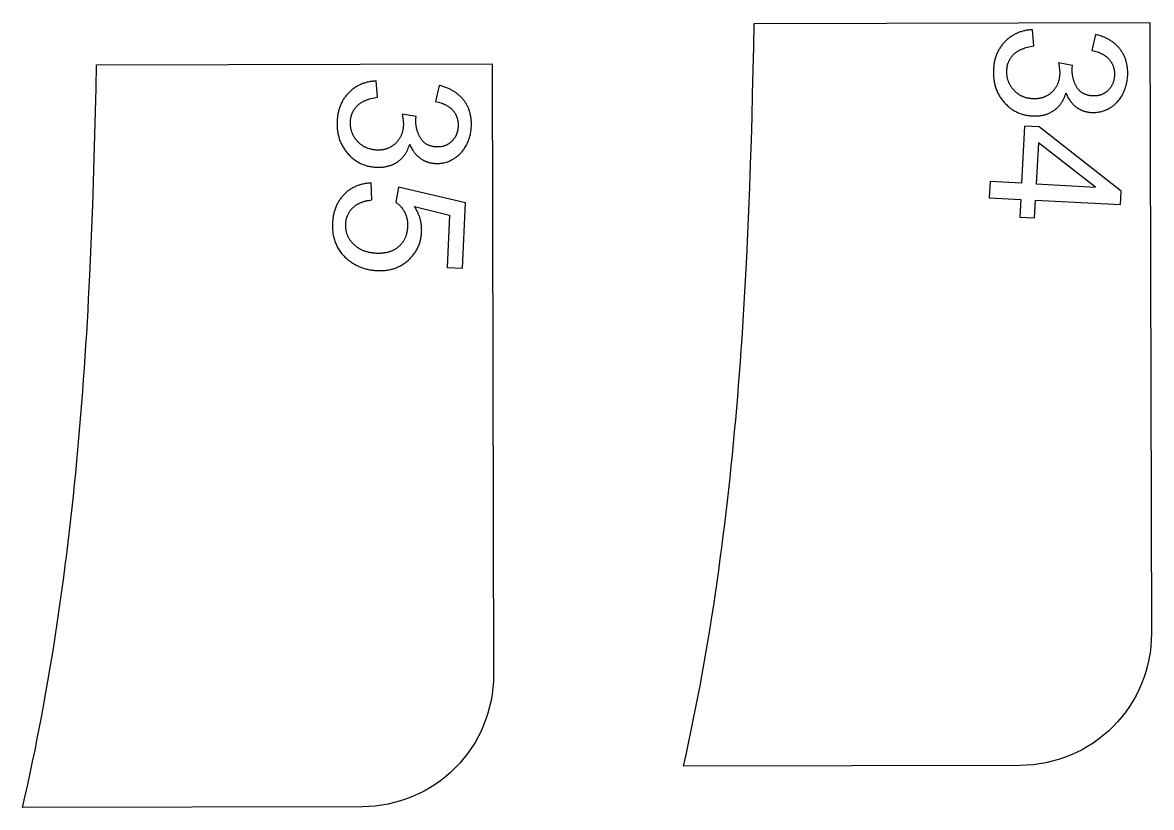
# Model space of a CAD drawing. Extents: x -16189 to 5251, y 3521 to 4024.
# Drawn here: x -5999.8 to -5571, y 3625 to 3923.1 of the extents above; entities that cross this region are included whole.
import ezdxf

# ---------------------------------------------------------------- set-up
doc = ezdxf.new("R2010")
doc.units = 0
doc.layers.add('LAYER_03', color=7, linetype='CONTINUOUS')

msp = doc.modelspace()

# ---------------------------------------------------------------- linework, layer by layer
at = {"layer": 'LAYER_03'}
for points in [[(-5620.84, 3641), (-5748.73, 3640.68), (-5747.76, 3645.04), (-5746.82, 3649.39), (-5745.9, 3653.75), (-5745.01, 3658.11), (-5744.13, 3662.48), (-5743.29, 3666.84), (-5742.46, 3671.21), (-5741.65, 3675.58), (-5740.87, 3679.96), (-5740.11, 3684.33), (-5739.37, 3688.71), (-5738.65, 3693.09), (-5737.95, 3697.47), (-5737.27, 3701.85), (-5736.62, 3706.23), (-5735.98, 3710.62), (-5735.36, 3715.01), (-5734.76, 3719.4), (-5734.17, 3723.79), (-5733.61, 3728.18), (-5733.06, 3732.58), (-5732.54, 3736.98), (-5732.03, 3741.37), (-5731.53, 3745.77), (-5731.05, 3750.18), (-5730.59, 3754.58), (-5730.15, 3758.98), (-5729.72, 3763.39), (-5729.3, 3767.8), (-5728.9, 3772.21), (-5728.52, 3776.62), (-5728.15, 3781.03), (-5727.79, 3785.44), (-5727.45, 3789.86), (-5727.12, 3794.27), (-5726.81, 3798.69), (-5726.5, 3803.11), (-5726.21, 3807.53), (-5725.93, 3811.95), (-5725.66, 3816.37), (-5725.41, 3820.79), (-5725.16, 3825.22), (-5724.93, 3829.64), (-5724.7, 3834.07), (-5724.29, 3842.92), (-5723.91, 3851.78), (-5723.56, 3860.64), (-5723.25, 3869.51), (-5722.96, 3878.38), (-5722.71, 3887.25), (-5722.47, 3896.12), (-5722.26, 3904.99), (-5722.07, 3913.87), (-5721.9, 3922.75), (-5721.54, 3922.75), (-5571.54, 3923.12), (-5570.96, 3691.12, -0.414214)], [(-5870.8, 3625.3), (-5999.84, 3625.02), (-5998.85, 3629.37), (-5997.89, 3633.73), (-5996.94, 3638.08), (-5996.02, 3642.44), (-5995.12, 3646.8), (-5994.25, 3651.17), (-5993.39, 3655.53), (-5992.56, 3659.9), (-5991.75, 3664.27), (-5990.96, 3668.64), (-5990.2, 3673.02), (-5989.45, 3677.39), (-5988.72, 3681.77), (-5988.02, 3686.15), (-5987.33, 3690.54), (-5986.66, 3694.92), (-5986.01, 3699.31), (-5985.39, 3703.69), (-5984.78, 3708.08), (-5984.18, 3712.48), (-5983.61, 3716.87), (-5983.06, 3721.27), (-5982.52, 3725.66), (-5982, 3730.06), (-5981.49, 3734.46), (-5981.01, 3738.87), (-5980.53, 3743.27), (-5980.08, 3747.68), (-5979.64, 3752.08), (-5979.22, 3756.49), (-5978.81, 3760.9), (-5978.42, 3765.31), (-5978.04, 3769.73), (-5977.67, 3774.14), (-5977.32, 3778.56), (-5976.98, 3782.97), (-5976.66, 3787.39), (-5976.35, 3791.81), (-5976.05, 3796.23), (-5975.76, 3800.66), (-5975.49, 3805.08), (-5975.23, 3809.51), (-5974.98, 3813.93), (-5974.74, 3818.36), (-5974.51, 3822.79), (-5974.29, 3827.22), (-5973.88, 3836.08), (-5973.51, 3844.94), (-5973.17, 3853.81), (-5972.87, 3862.68), (-5972.6, 3871.56), (-5972.35, 3880.43), (-5972.13, 3889.31), (-5971.94, 3898.2), (-5971.76, 3907.08), (-5821.41, 3907.41), (-5820.91, 3675.41, -0.414214)]]:
    msp.add_lwpolyline(points, format="xyb", close=True, dxfattribs=at)
for points in [[(-5616.11, 3920.42), (-5616.5, 3920.4), (-5616.89, 3920.37), (-5617.27, 3920.33), (-5617.65, 3920.29), (-5618.02, 3920.24), (-5618.39, 3920.18), (-5618.75, 3920.11), (-5619.11, 3920.03), (-5619.47, 3919.95), (-5619.82, 3919.86), (-5620.17, 3919.76), (-5620.51, 3919.66), (-5620.85, 3919.55), (-5621.18, 3919.43), (-5621.52, 3919.3), (-5621.84, 3919.16), (-5622.17, 3919.02), (-5622.48, 3918.87), (-5622.8, 3918.72), (-5623.11, 3918.55), (-5623.42, 3918.38), (-5623.72, 3918.2), (-5624.02, 3918.01), (-5624.31, 3917.82), (-5624.6, 3917.61), (-5624.88, 3917.4), (-5625.17, 3917.19), (-5625.44, 3916.96), (-5625.72, 3916.73), (-5625.98, 3916.49), (-5626.25, 3916.24), (-5626.51, 3915.99), (-5626.76, 3915.72), (-5627.01, 3915.46), (-5627.25, 3915.19), (-5627.48, 3914.91), (-5627.71, 3914.63), (-5627.93, 3914.35), (-5628.14, 3914.06), (-5628.34, 3913.76), (-5628.54, 3913.46), (-5628.72, 3913.16), (-5628.9, 3912.85), (-5629.08, 3912.54), (-5629.24, 3912.22), (-5629.4, 3911.9), (-5629.55, 3911.57), (-5629.7, 3911.24), (-5629.83, 3910.9), (-5629.96, 3910.56), (-5630.08, 3910.21), (-5630.2, 3909.86), (-5630.3, 3909.51), (-5630.4, 3909.14), (-5630.49, 3908.78), (-5630.58, 3908.41), (-5630.65, 3908.03), (-5630.72, 3907.65), (-5630.78, 3907.27), (-5630.84, 3906.88), (-5630.88, 3906.49), (-5630.92, 3906.09), (-5630.96, 3905.68), (-5630.98, 3905.28), (-5631, 3904.82), (-5631.01, 3904.37), (-5631.01, 3903.93), (-5631, 3903.49), (-5630.98, 3903.06), (-5630.96, 3902.62), (-5630.92, 3902.2), (-5630.87, 3901.78), (-5630.82, 3901.36), (-5630.76, 3900.95), (-5630.68, 3900.54), (-5630.6, 3900.13), (-5630.51, 3899.74), (-5630.41, 3899.34), (-5630.3, 3898.95), (-5630.18, 3898.56), (-5630.06, 3898.18), (-5629.92, 3897.8), (-5629.77, 3897.43), (-5629.62, 3897.06), (-5629.46, 3896.7), (-5629.28, 3896.34), (-5629.1, 3895.99), (-5628.91, 3895.64), (-5628.71, 3895.29), (-5628.5, 3894.95), (-5628.28, 3894.61), (-5628.05, 3894.28), (-5627.82, 3893.95), (-5627.57, 3893.63), (-5627.32, 3893.31), (-5627.05, 3892.99), (-5626.78, 3892.69), (-5626.5, 3892.39), (-5626.23, 3892.1), (-5625.94, 3891.82), (-5625.65, 3891.55), (-5625.36, 3891.28), (-5625.06, 3891.03), (-5624.76, 3890.79), (-5624.46, 3890.55), (-5624.14, 3890.33), (-5623.83, 3890.11), (-5623.51, 3889.9), (-5623.19, 3889.7), (-5622.86, 3889.51), (-5622.53, 3889.33), (-5622.19, 3889.16), (-5621.85, 3889), (-5621.51, 3888.85), (-5621.16, 3888.7), (-5620.8, 3888.57), (-5620.44, 3888.44), (-5620.08, 3888.33), (-5619.71, 3888.22), (-5619.34, 3888.12), (-5618.97, 3888.03), (-5618.59, 3887.95), (-5618.2, 3887.88), (-5617.81, 3887.82), (-5617.42, 3887.77), (-5617.02, 3887.72), (-5616.62, 3887.69), (-5616.21, 3887.66), (-5615.62, 3887.64), (-5615.03, 3887.64), (-5614.74, 3887.65), (-5614.45, 3887.66), (-5614.17, 3887.68), (-5613.89, 3887.7), (-5613.61, 3887.73), (-5613.34, 3887.76), (-5613.07, 3887.79), (-5612.8, 3887.84), (-5612.53, 3887.88), (-5612.27, 3887.93), (-5612.01, 3887.99), (-5611.75, 3888.05), (-5611.5, 3888.12), (-5611.25, 3888.19), (-5611, 3888.26), (-5610.76, 3888.35), (-5610.51, 3888.43), (-5610.27, 3888.52), (-5610.04, 3888.62), (-5609.8, 3888.72), (-5609.57, 3888.83), (-5609.34, 3888.94), (-5609.12, 3889.05), (-5608.9, 3889.17), (-5608.68, 3889.3), (-5608.46, 3889.43), (-5608.25, 3889.56), (-5608.04, 3889.7), (-5607.83, 3889.85), (-5607.63, 3890), (-5607.43, 3890.15), (-5607.24, 3890.31), (-5607.05, 3890.47), (-5606.86, 3890.64), (-5606.68, 3890.8), (-5606.5, 3890.98), (-5606.33, 3891.16), (-5606.16, 3891.34), (-5605.99, 3891.52), (-5605.83, 3891.71), (-5605.67, 3891.91), (-5605.52, 3892.1), (-5605.37, 3892.31), (-5605.22, 3892.51), (-5605.08, 3892.72), (-5604.94, 3892.94), (-5604.81, 3893.16), (-5604.68, 3893.38), (-5604.56, 3893.6), (-5604.43, 3893.83), (-5604.32, 3894.07), (-5604.21, 3894.31), (-5604.1, 3894.55), (-5603.99, 3894.8), (-5603.89, 3895.05), (-5603.8, 3895.3), (-5603.7, 3895.56), (-5603.61, 3895.83), (-5603.53, 3896.09), (-5603.45, 3896.36), (-5603.27, 3895.93), (-5603.08, 3895.52), (-5602.89, 3895.11), (-5602.68, 3894.72), (-5602.47, 3894.34), (-5602.24, 3893.98), (-5602.01, 3893.62), (-5601.89, 3893.45), (-5601.77, 3893.28), (-5601.64, 3893.12), (-5601.51, 3892.96), (-5601.38, 3892.8), (-5601.25, 3892.64), (-5601.12, 3892.49), (-5600.98, 3892.34), (-5600.84, 3892.19), (-5600.7, 3892.05), (-5600.56, 3891.9), (-5600.41, 3891.77), (-5600.27, 3891.63), (-5600.12, 3891.5), (-5599.96, 3891.37), (-5599.81, 3891.25), (-5599.65, 3891.13), (-5599.49, 3891.01), (-5599.33, 3890.89), (-5599.17, 3890.78), (-5599.01, 3890.67), (-5598.84, 3890.57), (-5598.67, 3890.47), (-5598.51, 3890.37), (-5598.34, 3890.27), (-5598.17, 3890.18), (-5598, 3890.09), (-5597.82, 3890.01), (-5597.65, 3889.92), (-5597.47, 3889.85), (-5597.3, 3889.77), (-5597.12, 3889.7), (-5596.94, 3889.63), (-5596.76, 3889.56), (-5596.58, 3889.5), (-5596.39, 3889.44), (-5596.21, 3889.39), (-5596.02, 3889.34), (-5595.84, 3889.29), (-5595.65, 3889.24), (-5595.46, 3889.2), (-5595.27, 3889.16), (-5595.07, 3889.13), (-5594.88, 3889.09), (-5594.69, 3889.07), (-5594.49, 3889.04), (-5594.09, 3889), (-5593.69, 3888.97), (-5593.27, 3888.96), (-5592.85, 3888.96), (-5592.43, 3888.97), (-5592.01, 3889), (-5591.59, 3889.04), (-5591.18, 3889.1), (-5590.77, 3889.17), (-5590.36, 3889.26), (-5589.95, 3889.36), (-5589.55, 3889.47), (-5589.14, 3889.6), (-5588.74, 3889.75), (-5588.35, 3889.91), (-5587.95, 3890.08), (-5587.56, 3890.26), (-5587.17, 3890.47), (-5586.97, 3890.57), (-5586.78, 3890.68), (-5586.59, 3890.79), (-5586.4, 3890.91), (-5586.22, 3891.03), (-5586.04, 3891.15), (-5585.86, 3891.28), (-5585.68, 3891.4), (-5585.5, 3891.54), (-5585.33, 3891.67), (-5585.16, 3891.81), (-5584.99, 3891.95), (-5584.83, 3892.1), (-5584.66, 3892.25), (-5584.5, 3892.4), (-5584.34, 3892.55), (-5584.19, 3892.71), (-5584.03, 3892.87), (-5583.88, 3893.04), (-5583.73, 3893.21), (-5583.44, 3893.55), (-5583.15, 3893.91), (-5582.88, 3894.28), (-5582.62, 3894.67), (-5582.36, 3895.07), (-5582.12, 3895.48), (-5581.88, 3895.9), (-5581.66, 3896.33), (-5581.45, 3896.76), (-5581.26, 3897.2), (-5581.08, 3897.65), (-5580.91, 3898.1), (-5580.76, 3898.55), (-5580.62, 3899.01), (-5580.49, 3899.48), (-5580.38, 3899.95), (-5580.28, 3900.43), (-5580.19, 3900.92), (-5580.12, 3901.41), (-5580.06, 3901.9), (-5580.01, 3902.41), (-5579.98, 3902.91), (-5579.96, 3903.28), (-5579.95, 3903.65), (-5579.95, 3904.01), (-5579.96, 3904.37), (-5579.97, 3904.72), (-5579.99, 3905.07), (-5580.01, 3905.42), (-5580.05, 3905.76), (-5580.08, 3906.11), (-5580.13, 3906.44), (-5580.18, 3906.78), (-5580.24, 3907.11), (-5580.31, 3907.43), (-5580.38, 3907.76), (-5580.46, 3908.08), (-5580.55, 3908.39), (-5580.64, 3908.71), (-5580.74, 3909.02), (-5580.85, 3909.32), (-5580.96, 3909.63), (-5581.08, 3909.93), (-5581.21, 3910.22), (-5581.34, 3910.51), (-5581.49, 3910.8), (-5581.63, 3911.09), (-5581.79, 3911.37), (-5581.95, 3911.65), (-5582.12, 3911.93), (-5582.29, 3912.2), (-5582.48, 3912.47), (-5582.66, 3912.73), (-5582.86, 3912.99), (-5583.06, 3913.25), (-5583.27, 3913.5), (-5583.48, 3913.75), (-5583.7, 3913.99), (-5583.93, 3914.22), (-5584.16, 3914.45), (-5584.39, 3914.68), (-5584.63, 3914.9), (-5584.88, 3915.11), (-5585.14, 3915.32), (-5585.39, 3915.53), (-5585.66, 3915.73), (-5585.93, 3915.92), (-5586.2, 3916.11), (-5586.49, 3916.29), (-5586.77, 3916.47), (-5587.07, 3916.64), (-5587.37, 3916.81), (-5587.67, 3916.97), (-5587.98, 3917.12), (-5588.3, 3917.28), (-5588.62, 3917.42), (-5588.95, 3917.56), (-5589.28, 3917.7), (-5589.62, 3917.83), (-5589.96, 3917.95), (-5590.31, 3918.07), (-5590.67, 3918.18), (-5591.03, 3918.29), (-5591.4, 3918.39), (-5592.15, 3918.58), (-5593.55, 3912.51), (-5593, 3912.39), (-5592.47, 3912.26), (-5591.96, 3912.12), (-5591.47, 3911.96), (-5591.23, 3911.88), (-5590.99, 3911.79), (-5590.76, 3911.7), (-5590.53, 3911.61), (-5590.31, 3911.51), (-5590.09, 3911.41), (-5589.88, 3911.31), (-5589.67, 3911.21), (-5589.47, 3911.1), (-5589.27, 3910.99), (-5589.08, 3910.87), (-5588.89, 3910.76), (-5588.7, 3910.64), (-5588.52, 3910.51), (-5588.35, 3910.39), (-5588.17, 3910.26), (-5588.01, 3910.12), (-5587.84, 3909.99), (-5587.69, 3909.85), (-5587.53, 3909.71), (-5587.38, 3909.56), (-5587.24, 3909.41), (-5587.1, 3909.26), (-5586.97, 3909.11), (-5586.84, 3908.95), (-5586.71, 3908.79), (-5586.59, 3908.63), (-5586.47, 3908.46), (-5586.36, 3908.3), (-5586.25, 3908.13), (-5586.15, 3907.96), (-5586.05, 3907.79), (-5585.95, 3907.62), (-5585.86, 3907.44), (-5585.78, 3907.26), (-5585.7, 3907.08), (-5585.62, 3906.9), (-5585.55, 3906.71), (-5585.48, 3906.53), (-5585.42, 3906.34), (-5585.36, 3906.15), (-5585.31, 3905.96), (-5585.26, 3905.76), (-5585.21, 3905.56), (-5585.17, 3905.36), (-5585.13, 3905.16), (-5585.1, 3904.96), (-5585.08, 3904.75), (-5585.05, 3904.55), (-5585.04, 3904.34), (-5585.02, 3904.13), (-5585.01, 3903.91), (-5585.01, 3903.7), (-5585.01, 3903.48), (-5585.01, 3903.26), (-5585.02, 3903.03), (-5585.04, 3902.81), (-5585.05, 3902.59), (-5585.08, 3902.37), (-5585.1, 3902.16), (-5585.13, 3901.94), (-5585.17, 3901.73), (-5585.21, 3901.53), (-5585.25, 3901.32), (-5585.3, 3901.12), (-5585.35, 3900.92), (-5585.4, 3900.72), (-5585.46, 3900.53), (-5585.53, 3900.34), (-5585.59, 3900.15), (-5585.67, 3899.97), (-5585.74, 3899.79), (-5585.82, 3899.61), (-5585.91, 3899.43), (-5586, 3899.26), (-5586.09, 3899.09), (-5586.19, 3898.92), (-5586.29, 3898.75), (-5586.4, 3898.59), (-5586.51, 3898.43), (-5586.62, 3898.28), (-5586.74, 3898.12), (-5586.86, 3897.97), (-5586.99, 3897.82), (-5587.12, 3897.68), (-5587.25, 3897.54), (-5587.39, 3897.4), (-5587.54, 3897.26), (-5587.68, 3897.13), (-5587.83, 3897), (-5587.98, 3896.87), (-5588.13, 3896.75), (-5588.29, 3896.64), (-5588.45, 3896.53), (-5588.6, 3896.42), (-5588.77, 3896.32), (-5588.93, 3896.22), (-5589.09, 3896.13), (-5589.26, 3896.04), (-5589.43, 3895.96), (-5589.6, 3895.88), (-5589.77, 3895.81), (-5589.95, 3895.74), (-5590.13, 3895.68), (-5590.3, 3895.62), (-5590.49, 3895.56), (-5590.67, 3895.51), (-5590.85, 3895.46), (-5591.04, 3895.42), (-5591.23, 3895.38), (-5591.42, 3895.35), (-5591.61, 3895.32), (-5591.81, 3895.3), (-5592.01, 3895.28), (-5592.21, 3895.27), (-5592.41, 3895.26), (-5592.61, 3895.25), (-5592.82, 3895.25), (-5593.03, 3895.25), (-5593.23, 3895.26), (-5593.5, 3895.28), (-5593.76, 3895.3), (-5594.01, 3895.33), (-5594.26, 3895.36), (-5594.51, 3895.4), (-5594.75, 3895.45), (-5594.98, 3895.5), (-5595.21, 3895.56), (-5595.44, 3895.62), (-5595.66, 3895.69), (-5595.88, 3895.77), (-5596.09, 3895.85), (-5596.3, 3895.94), (-5596.5, 3896.03), (-5596.7, 3896.13), (-5596.9, 3896.23), (-5597.09, 3896.35), (-5597.27, 3896.46), (-5597.45, 3896.58), (-5597.63, 3896.71), (-5597.8, 3896.85), (-5597.96, 3896.99), (-5598.13, 3897.13), (-5598.28, 3897.29), (-5598.43, 3897.44), (-5598.58, 3897.61), (-5598.73, 3897.78), (-5598.86, 3897.95), (-5599, 3898.14), (-5599.13, 3898.32), (-5599.25, 3898.52), (-5599.37, 3898.72), (-5599.49, 3898.92), (-5599.6, 3899.12), (-5599.71, 3899.33), (-5599.81, 3899.54), (-5599.91, 3899.74), (-5600, 3899.95), (-5600.1, 3900.16), (-5600.18, 3900.38), (-5600.27, 3900.59), (-5600.35, 3900.8), (-5600.42, 3901.02), (-5600.49, 3901.24), (-5600.56, 3901.46), (-5600.62, 3901.68), (-5600.68, 3901.9), (-5600.73, 3902.12), (-5600.78, 3902.35), (-5600.83, 3902.57), (-5600.87, 3902.8), (-5600.91, 3903.03), (-5600.95, 3903.25), (-5600.98, 3903.49), (-5601, 3903.72), (-5601.02, 3903.95), (-5601.04, 3904.19), (-5601.06, 3904.42), (-5601.07, 3904.9), (-5601.07, 3905.38), (-5601.06, 3905.87), (-5601.05, 3905.96), (-5601.04, 3906.07), (-5601.02, 3906.3), (-5600.98, 3906.56), (-5600.94, 3906.85), (-5606.28, 3907.8), (-5606.15, 3907.16), (-5606.05, 3906.55), (-5605.96, 3905.96), (-5605.89, 3905.4), (-5605.84, 3904.87), (-5605.83, 3904.62), (-5605.82, 3904.37), (-5605.81, 3904.13), (-5605.81, 3903.89), (-5605.81, 3903.67), (-5605.82, 3903.45), (-5605.84, 3903.18), (-5605.86, 3902.92), (-5605.88, 3902.66), (-5605.92, 3902.41), (-5605.95, 3902.16), (-5605.99, 3901.91), (-5606.04, 3901.66), (-5606.09, 3901.42), (-5606.15, 3901.18), (-5606.22, 3900.95), (-5606.28, 3900.72), (-5606.36, 3900.49), (-5606.44, 3900.26), (-5606.52, 3900.04), (-5606.61, 3899.82), (-5606.7, 3899.6), (-5606.8, 3899.39), (-5606.91, 3899.18), (-5607.02, 3898.97), (-5607.13, 3898.77), (-5607.25, 3898.57), (-5607.38, 3898.37), (-5607.51, 3898.18), (-5607.64, 3897.99), (-5607.78, 3897.8), (-5607.93, 3897.61), (-5608.08, 3897.43), (-5608.24, 3897.25), (-5608.4, 3897.08), (-5608.57, 3896.91), (-5608.74, 3896.74), (-5608.92, 3896.57), (-5609.1, 3896.41), (-5609.28, 3896.26), (-5609.47, 3896.11), (-5609.66, 3895.96), (-5609.85, 3895.83), (-5610.04, 3895.69), (-5610.24, 3895.57), (-5610.44, 3895.44), (-5610.64, 3895.33), (-5610.85, 3895.22), (-5611.06, 3895.11), (-5611.27, 3895.01), (-5611.48, 3894.92), (-5611.69, 3894.83), (-5611.91, 3894.74), (-5612.13, 3894.67), (-5612.36, 3894.59), (-5612.58, 3894.53), (-5612.81, 3894.47), (-5613.04, 3894.41), (-5613.28, 3894.36), (-5613.51, 3894.31), (-5613.75, 3894.28), (-5613.99, 3894.24), (-5614.24, 3894.21), (-5614.48, 3894.19), (-5614.73, 3894.17), (-5614.98, 3894.16), (-5615.24, 3894.16), (-5615.5, 3894.16), (-5615.76, 3894.16), (-5616.02, 3894.17), (-5616.29, 3894.19), (-5616.57, 3894.21), (-5616.83, 3894.24), (-5617.1, 3894.27), (-5617.36, 3894.31), (-5617.62, 3894.36), (-5617.88, 3894.41), (-5618.13, 3894.47), (-5618.38, 3894.53), (-5618.63, 3894.6), (-5618.87, 3894.67), (-5619.12, 3894.75), (-5619.35, 3894.84), (-5619.59, 3894.93), (-5619.82, 3895.02), (-5620.05, 3895.12), (-5620.27, 3895.23), (-5620.5, 3895.35), (-5620.72, 3895.46), (-5620.93, 3895.59), (-5621.15, 3895.72), (-5621.36, 3895.86), (-5621.56, 3896), (-5621.77, 3896.15), (-5621.97, 3896.3), (-5622.17, 3896.46), (-5622.36, 3896.62), (-5622.55, 3896.79), (-5622.74, 3896.97), (-5622.93, 3897.15), (-5623.11, 3897.34), (-5623.29, 3897.53), (-5623.46, 3897.73), (-5623.63, 3897.93), (-5623.79, 3898.13), (-5623.95, 3898.33), (-5624.1, 3898.54), (-5624.25, 3898.75), (-5624.39, 3898.96), (-5624.52, 3899.17), (-5624.64, 3899.38), (-5624.77, 3899.6), (-5624.88, 3899.82), (-5624.99, 3900.05), (-5625.09, 3900.27), (-5625.19, 3900.5), (-5625.28, 3900.73), (-5625.37, 3900.96), (-5625.44, 3901.19), (-5625.52, 3901.43), (-5625.58, 3901.67), (-5625.65, 3901.91), (-5625.7, 3902.15), (-5625.75, 3902.4), (-5625.79, 3902.65), (-5625.83, 3902.9), (-5625.86, 3903.15), (-5625.89, 3903.4), (-5625.9, 3903.66), (-5625.92, 3903.92), (-5625.93, 3904.18), (-5625.93, 3904.45), (-5625.92, 3904.71), (-5625.91, 3904.98), (-5625.9, 3905.21), (-5625.88, 3905.43), (-5625.86, 3905.66), (-5625.83, 3905.87), (-5625.8, 3906.09), (-5625.76, 3906.31), (-5625.72, 3906.52), (-5625.68, 3906.73), (-5625.63, 3906.94), (-5625.58, 3907.14), (-5625.52, 3907.34), (-5625.46, 3907.54), (-5625.39, 3907.74), (-5625.32, 3907.94), (-5625.24, 3908.13), (-5625.16, 3908.32), (-5625.08, 3908.51), (-5624.99, 3908.69), (-5624.9, 3908.88), (-5624.8, 3909.06), (-5624.7, 3909.24), (-5624.6, 3909.41), (-5624.49, 3909.59), (-5624.37, 3909.76), (-5624.25, 3909.93), (-5624.13, 3910.09), (-5624, 3910.26), (-5623.87, 3910.42), (-5623.73, 3910.58), (-5623.59, 3910.74), (-5623.45, 3910.89), (-5623.3, 3911.04), (-5623.14, 3911.19), (-5622.98, 3911.34), (-5622.82, 3911.48), (-5622.65, 3911.62), (-5622.47, 3911.76), (-5622.29, 3911.89), (-5622.1, 3912.02), (-5621.91, 3912.15), (-5621.71, 3912.28), (-5621.5, 3912.4), (-5621.29, 3912.51), (-5621.08, 3912.63), (-5620.86, 3912.74), (-5620.63, 3912.85), (-5620.4, 3912.95), (-5620.16, 3913.06), (-5619.92, 3913.15), (-5619.67, 3913.25), (-5619.42, 3913.34), (-5619.16, 3913.43), (-5618.62, 3913.6), (-5618.06, 3913.76), (-5617.48, 3913.9), (-5616.88, 3914.03), (-5616.26, 3914.15), (-5615.61, 3914.25)], [(-5865.55, 3900.95), (-5865.94, 3900.92), (-5866.32, 3900.89), (-5866.71, 3900.85), (-5867.08, 3900.8), (-5867.45, 3900.75), (-5867.82, 3900.69), (-5868.19, 3900.62), (-5868.55, 3900.54), (-5868.9, 3900.46), (-5869.25, 3900.37), (-5869.6, 3900.27), (-5869.94, 3900.16), (-5870.28, 3900.05), (-5870.62, 3899.93), (-5870.95, 3899.8), (-5871.27, 3899.66), (-5871.6, 3899.52), (-5871.91, 3899.37), (-5872.23, 3899.21), (-5872.54, 3899.04), (-5872.84, 3898.87), (-5873.14, 3898.69), (-5873.44, 3898.5), (-5873.73, 3898.3), (-5874.02, 3898.1), (-5874.31, 3897.88), (-5874.59, 3897.67), (-5874.86, 3897.44), (-5875.13, 3897.21), (-5875.4, 3896.96), (-5875.67, 3896.72), (-5875.93, 3896.46), (-5876.18, 3896.2), (-5876.42, 3895.93), (-5876.66, 3895.66), (-5876.89, 3895.38), (-5877.12, 3895.1), (-5877.33, 3894.81), (-5877.54, 3894.52), (-5877.74, 3894.23), (-5877.94, 3893.93), (-5878.13, 3893.62), (-5878.3, 3893.31), (-5878.48, 3893), (-5878.64, 3892.68), (-5878.8, 3892.36), (-5878.95, 3892.03), (-5879.09, 3891.7), (-5879.22, 3891.36), (-5879.35, 3891.02), (-5879.47, 3890.67), (-5879.58, 3890.32), (-5879.69, 3889.96), (-5879.78, 3889.6), (-5879.87, 3889.23), (-5879.95, 3888.86), (-5880.03, 3888.49), (-5880.1, 3888.11), (-5880.16, 3887.72), (-5880.21, 3887.33), (-5880.25, 3886.94), (-5880.29, 3886.54), (-5880.32, 3886.14), (-5880.34, 3885.73), (-5880.36, 3885.28), (-5880.37, 3884.83), (-5880.37, 3884.38), (-5880.36, 3883.94), (-5880.34, 3883.51), (-5880.31, 3883.08), (-5880.27, 3882.65), (-5880.22, 3882.23), (-5880.16, 3881.81), (-5880.1, 3881.4), (-5880.02, 3880.99), (-5879.94, 3880.59), (-5879.85, 3880.19), (-5879.75, 3879.8), (-5879.63, 3879.41), (-5879.51, 3879.02), (-5879.39, 3878.64), (-5879.25, 3878.26), (-5879.1, 3877.89), (-5878.94, 3877.52), (-5878.78, 3877.16), (-5878.6, 3876.8), (-5878.42, 3876.45), (-5878.23, 3876.1), (-5878.02, 3875.75), (-5877.81, 3875.41), (-5877.59, 3875.08), (-5877.36, 3874.75), (-5877.12, 3874.42), (-5876.88, 3874.1), (-5876.62, 3873.78), (-5876.35, 3873.47), (-5876.08, 3873.16), (-5875.81, 3872.86), (-5875.52, 3872.57), (-5875.24, 3872.29), (-5874.95, 3872.02), (-5874.65, 3871.76), (-5874.36, 3871.51), (-5874.05, 3871.27), (-5873.75, 3871.04), (-5873.44, 3870.81), (-5873.12, 3870.6), (-5872.8, 3870.39), (-5872.48, 3870.19), (-5872.15, 3870.01), (-5871.81, 3869.83), (-5871.48, 3869.66), (-5871.13, 3869.5), (-5870.79, 3869.35), (-5870.44, 3869.2), (-5870.08, 3869.07), (-5869.73, 3868.95), (-5869.36, 3868.83), (-5868.99, 3868.73), (-5868.62, 3868.63), (-5868.25, 3868.54), (-5867.87, 3868.47), (-5867.48, 3868.4), (-5867.09, 3868.34), (-5866.7, 3868.29), (-5866.3, 3868.24), (-5865.9, 3868.21), (-5865.49, 3868.19), (-5864.89, 3868.17), (-5864.31, 3868.17), (-5864.02, 3868.18), (-5863.73, 3868.19), (-5863.45, 3868.21), (-5863.17, 3868.23), (-5862.89, 3868.26), (-5862.62, 3868.3), (-5862.35, 3868.33), (-5862.08, 3868.38), (-5861.81, 3868.42), (-5861.55, 3868.48), (-5861.29, 3868.53), (-5861.03, 3868.6), (-5860.78, 3868.66), (-5860.53, 3868.74), (-5860.28, 3868.81), (-5860.04, 3868.9), (-5859.79, 3868.98), (-5859.56, 3869.08), (-5859.32, 3869.17), (-5859.09, 3869.27), (-5858.86, 3869.38), (-5858.63, 3869.49), (-5858.4, 3869.61), (-5858.18, 3869.73), (-5857.96, 3869.86), (-5857.75, 3869.99), (-5857.54, 3870.13), (-5857.33, 3870.27), (-5857.12, 3870.41), (-5856.92, 3870.56), (-5856.72, 3870.72), (-5856.53, 3870.88), (-5856.34, 3871.04), (-5856.15, 3871.2), (-5855.97, 3871.37), (-5855.79, 3871.55), (-5855.62, 3871.73), (-5855.45, 3871.91), (-5855.29, 3872.1), (-5855.13, 3872.29), (-5854.97, 3872.48), (-5854.82, 3872.68), (-5854.67, 3872.88), (-5854.52, 3873.09), (-5854.38, 3873.3), (-5854.25, 3873.52), (-5854.11, 3873.73), (-5853.99, 3873.96), (-5853.86, 3874.18), (-5853.74, 3874.42), (-5853.63, 3874.65), (-5853.52, 3874.89), (-5853.41, 3875.13), (-5853.3, 3875.38), (-5853.21, 3875.63), (-5853.11, 3875.89), (-5853.02, 3876.15), (-5852.93, 3876.41), (-5852.85, 3876.68), (-5852.77, 3876.95), (-5852.59, 3876.52), (-5852.4, 3876.11), (-5852.2, 3875.7), (-5851.99, 3875.31), (-5851.78, 3874.93), (-5851.55, 3874.57), (-5851.31, 3874.22), (-5851.19, 3874.05), (-5851.07, 3873.88), (-5850.94, 3873.71), (-5850.82, 3873.55), (-5850.69, 3873.39), (-5850.55, 3873.24), (-5850.42, 3873.08), (-5850.28, 3872.93), (-5850.14, 3872.79), (-5850, 3872.64), (-5849.86, 3872.5), (-5849.71, 3872.37), (-5849.56, 3872.23), (-5849.41, 3872.1), (-5849.26, 3871.98), (-5849.1, 3871.85), (-5848.95, 3871.73), (-5848.79, 3871.61), (-5848.62, 3871.5), (-5848.46, 3871.39), (-5848.3, 3871.28), (-5848.13, 3871.18), (-5847.97, 3871.07), (-5847.8, 3870.98), (-5847.63, 3870.88), (-5847.46, 3870.79), (-5847.29, 3870.7), (-5847.11, 3870.62), (-5846.94, 3870.54), (-5846.76, 3870.46), (-5846.58, 3870.39), (-5846.41, 3870.31), (-5846.23, 3870.25), (-5846.05, 3870.18), (-5845.86, 3870.12), (-5845.68, 3870.06), (-5845.5, 3870.01), (-5845.31, 3869.96), (-5845.12, 3869.91), (-5844.93, 3869.87), (-5844.74, 3869.83), (-5844.55, 3869.79), (-5844.36, 3869.75), (-5844.17, 3869.72), (-5843.97, 3869.69), (-5843.77, 3869.67), (-5843.38, 3869.63), (-5842.98, 3869.61), (-5842.55, 3869.59), (-5842.13, 3869.6), (-5841.71, 3869.61), (-5841.29, 3869.64), (-5840.88, 3869.69), (-5840.46, 3869.75), (-5840.05, 3869.82), (-5839.64, 3869.91), (-5839.24, 3870.01), (-5838.83, 3870.13), (-5838.43, 3870.26), (-5838.03, 3870.4), (-5837.64, 3870.56), (-5837.24, 3870.74), (-5836.85, 3870.93), (-5836.46, 3871.13), (-5836.26, 3871.24), (-5836.07, 3871.35), (-5835.88, 3871.46), (-5835.7, 3871.58), (-5835.51, 3871.7), (-5835.33, 3871.82), (-5835.15, 3871.95), (-5834.98, 3872.08), (-5834.8, 3872.21), (-5834.63, 3872.35), (-5834.46, 3872.48), (-5834.29, 3872.63), (-5834.13, 3872.77), (-5833.96, 3872.92), (-5833.8, 3873.08), (-5833.64, 3873.23), (-5833.49, 3873.39), (-5833.33, 3873.55), (-5833.18, 3873.72), (-5833.03, 3873.89), (-5832.74, 3874.24), (-5832.46, 3874.6), (-5832.19, 3874.97), (-5831.93, 3875.36), (-5831.67, 3875.76), (-5831.43, 3876.17), (-5831.2, 3876.59), (-5830.98, 3877.02), (-5830.77, 3877.45), (-5830.58, 3877.89), (-5830.4, 3878.34), (-5830.24, 3878.79), (-5830.09, 3879.25), (-5829.95, 3879.71), (-5829.83, 3880.18), (-5829.71, 3880.65), (-5829.62, 3881.13), (-5829.53, 3881.62), (-5829.46, 3882.11), (-5829.4, 3882.6), (-5829.36, 3883.11), (-5829.33, 3883.61), (-5829.32, 3883.98), (-5829.31, 3884.35), (-5829.31, 3884.71), (-5829.32, 3885.07), (-5829.33, 3885.42), (-5829.35, 3885.77), (-5829.38, 3886.12), (-5829.41, 3886.46), (-5829.45, 3886.8), (-5829.5, 3887.14), (-5829.55, 3887.48), (-5829.61, 3887.81), (-5829.68, 3888.13), (-5829.76, 3888.46), (-5829.84, 3888.78), (-5829.93, 3889.09), (-5830.02, 3889.4), (-5830.12, 3889.71), (-5830.23, 3890.02), (-5830.35, 3890.32), (-5830.47, 3890.62), (-5830.6, 3890.92), (-5830.73, 3891.21), (-5830.88, 3891.5), (-5831.03, 3891.78), (-5831.18, 3892.06), (-5831.34, 3892.34), (-5831.51, 3892.61), (-5831.69, 3892.89), (-5831.87, 3893.15), (-5832.06, 3893.42), (-5832.26, 3893.68), (-5832.46, 3893.93), (-5832.67, 3894.18), (-5832.89, 3894.43), (-5833.11, 3894.67), (-5833.33, 3894.9), (-5833.56, 3895.13), (-5833.8, 3895.36), (-5834.04, 3895.58), (-5834.29, 3895.79), (-5834.55, 3896), (-5834.81, 3896.2), (-5835.07, 3896.4), (-5835.34, 3896.59), (-5835.62, 3896.78), (-5835.9, 3896.96), (-5836.19, 3897.13), (-5836.49, 3897.3), (-5836.79, 3897.47), (-5837.09, 3897.63), (-5837.4, 3897.79), (-5837.72, 3897.93), (-5838.04, 3898.08), (-5838.37, 3898.22), (-5838.7, 3898.35), (-5839.04, 3898.48), (-5839.39, 3898.6), (-5839.74, 3898.72), (-5840.09, 3898.83), (-5840.46, 3898.94), (-5840.82, 3899.04), (-5841.58, 3899.23), (-5842.95, 3893.15), (-5842.4, 3893.03), (-5841.87, 3892.9), (-5841.36, 3892.76), (-5840.86, 3892.6), (-5840.62, 3892.52), (-5840.39, 3892.44), (-5840.15, 3892.35), (-5839.93, 3892.26), (-5839.71, 3892.16), (-5839.49, 3892.06), (-5839.28, 3891.96), (-5839.07, 3891.86), (-5838.86, 3891.75), (-5838.66, 3891.64), (-5838.47, 3891.53), (-5838.28, 3891.41), (-5838.09, 3891.29), (-5837.91, 3891.17), (-5837.73, 3891.04), (-5837.56, 3890.92), (-5837.39, 3890.78), (-5837.23, 3890.65), (-5837.07, 3890.51), (-5836.92, 3890.37), (-5836.77, 3890.22), (-5836.62, 3890.08), (-5836.48, 3889.93), (-5836.35, 3889.77), (-5836.22, 3889.62), (-5836.09, 3889.46), (-5835.97, 3889.3), (-5835.85, 3889.13), (-5835.74, 3888.97), (-5835.63, 3888.8), (-5835.52, 3888.63), (-5835.42, 3888.46), (-5835.33, 3888.29), (-5835.24, 3888.11), (-5835.15, 3887.93), (-5835.07, 3887.75), (-5834.99, 3887.57), (-5834.92, 3887.39), (-5834.85, 3887.2), (-5834.79, 3887.01), (-5834.73, 3886.82), (-5834.67, 3886.63), (-5834.62, 3886.43), (-5834.58, 3886.24), (-5834.53, 3886.04), (-5834.5, 3885.84), (-5834.47, 3885.63), (-5834.44, 3885.43), (-5834.41, 3885.22), (-5834.39, 3885.01), (-5834.38, 3884.8), (-5834.37, 3884.59), (-5834.37, 3884.37), (-5834.36, 3884.15), (-5834.37, 3883.93), (-5834.38, 3883.71), (-5834.39, 3883.49), (-5834.41, 3883.26), (-5834.43, 3883.05), (-5834.45, 3882.83), (-5834.48, 3882.62), (-5834.51, 3882.41), (-5834.55, 3882.2), (-5834.59, 3881.99), (-5834.64, 3881.79), (-5834.69, 3881.59), (-5834.74, 3881.4), (-5834.8, 3881.2), (-5834.87, 3881.01), (-5834.93, 3880.83), (-5835, 3880.64), (-5835.08, 3880.46), (-5835.16, 3880.28), (-5835.24, 3880.1), (-5835.33, 3879.93), (-5835.42, 3879.76), (-5835.52, 3879.59), (-5835.62, 3879.42), (-5835.73, 3879.26), (-5835.84, 3879.1), (-5835.95, 3878.94), (-5836.07, 3878.79), (-5836.19, 3878.64), (-5836.31, 3878.49), (-5836.44, 3878.34), (-5836.58, 3878.2), (-5836.72, 3878.06), (-5836.86, 3877.92), (-5837.01, 3877.79), (-5837.15, 3877.66), (-5837.3, 3877.53), (-5837.46, 3877.41), (-5837.61, 3877.3), (-5837.77, 3877.19), (-5837.93, 3877.08), (-5838.09, 3876.98), (-5838.25, 3876.88), (-5838.41, 3876.79), (-5838.58, 3876.7), (-5838.75, 3876.62), (-5838.92, 3876.54), (-5839.09, 3876.46), (-5839.27, 3876.39), (-5839.44, 3876.33), (-5839.62, 3876.27), (-5839.8, 3876.21), (-5839.98, 3876.16), (-5840.17, 3876.11), (-5840.36, 3876.07), (-5840.55, 3876.03), (-5840.74, 3876), (-5840.93, 3875.97), (-5841.13, 3875.94), (-5841.32, 3875.92), (-5841.52, 3875.91), (-5841.72, 3875.9), (-5841.93, 3875.89), (-5842.13, 3875.89), (-5842.34, 3875.89), (-5842.55, 3875.9), (-5842.81, 3875.91), (-5843.07, 3875.93), (-5843.33, 3875.96), (-5843.58, 3875.99), (-5843.82, 3876.03), (-5844.06, 3876.08), (-5844.3, 3876.13), (-5844.53, 3876.19), (-5844.76, 3876.25), (-5844.98, 3876.32), (-5845.2, 3876.39), (-5845.41, 3876.47), (-5845.62, 3876.56), (-5845.82, 3876.65), (-5846.02, 3876.75), (-5846.22, 3876.85), (-5846.41, 3876.96), (-5846.59, 3877.08), (-5846.77, 3877.2), (-5846.95, 3877.33), (-5847.12, 3877.46), (-5847.29, 3877.6), (-5847.45, 3877.75), (-5847.61, 3877.9), (-5847.76, 3878.05), (-5847.91, 3878.22), (-5848.05, 3878.39), (-5848.19, 3878.56), (-5848.33, 3878.74), (-5848.46, 3878.93), (-5848.58, 3879.12), (-5848.7, 3879.32), (-5848.82, 3879.52), (-5848.93, 3879.73), (-5849.04, 3879.93), (-5849.15, 3880.14), (-5849.25, 3880.35), (-5849.34, 3880.56), (-5849.43, 3880.77), (-5849.52, 3880.98), (-5849.61, 3881.19), (-5849.69, 3881.41), (-5849.76, 3881.62), (-5849.84, 3881.84), (-5849.9, 3882.06), (-5849.97, 3882.28), (-5850.03, 3882.5), (-5850.08, 3882.72), (-5850.13, 3882.94), (-5850.18, 3883.17), (-5850.23, 3883.4), (-5850.26, 3883.62), (-5850.3, 3883.85), (-5850.33, 3884.08), (-5850.36, 3884.32), (-5850.38, 3884.55), (-5850.4, 3884.78), (-5850.42, 3885.02), (-5850.43, 3885.5), (-5850.44, 3885.98), (-5850.42, 3886.46), (-5850.42, 3886.56), (-5850.41, 3886.67), (-5850.38, 3886.9), (-5850.35, 3887.16), (-5850.31, 3887.45), (-5855.66, 3888.38), (-5855.53, 3887.74), (-5855.42, 3887.12), (-5855.32, 3886.54), (-5855.25, 3885.98), (-5855.2, 3885.45), (-5855.19, 3885.19), (-5855.17, 3884.94), (-5855.17, 3884.7), (-5855.16, 3884.47), (-5855.17, 3884.24), (-5855.17, 3884.02), (-5855.19, 3883.76), (-5855.21, 3883.5), (-5855.23, 3883.24), (-5855.27, 3882.98), (-5855.3, 3882.73), (-5855.34, 3882.48), (-5855.39, 3882.24), (-5855.44, 3881.99), (-5855.5, 3881.76), (-5855.56, 3881.52), (-5855.63, 3881.29), (-5855.7, 3881.06), (-5855.77, 3880.83), (-5855.86, 3880.61), (-5855.95, 3880.39), (-5856.04, 3880.17), (-5856.14, 3879.96), (-5856.24, 3879.75), (-5856.35, 3879.54), (-5856.46, 3879.34), (-5856.58, 3879.13), (-5856.71, 3878.94), (-5856.84, 3878.74), (-5856.97, 3878.55), (-5857.11, 3878.36), (-5857.26, 3878.18), (-5857.41, 3878), (-5857.56, 3877.82), (-5857.72, 3877.64), (-5857.89, 3877.47), (-5858.06, 3877.3), (-5858.24, 3877.13), (-5858.42, 3876.97), (-5858.6, 3876.82), (-5858.79, 3876.67), (-5858.98, 3876.52), (-5859.17, 3876.38), (-5859.36, 3876.25), (-5859.56, 3876.12), (-5859.76, 3875.99), (-5859.96, 3875.88), (-5860.16, 3875.77), (-5860.37, 3875.66), (-5860.58, 3875.56), (-5860.79, 3875.46), (-5861.01, 3875.37), (-5861.22, 3875.29), (-5861.45, 3875.21), (-5861.67, 3875.14), (-5861.89, 3875.07), (-5862.12, 3875.01), (-5862.35, 3874.95), (-5862.59, 3874.9), (-5862.82, 3874.85), (-5863.06, 3874.81), (-5863.3, 3874.78), (-5863.55, 3874.75), (-5863.79, 3874.72), (-5864.04, 3874.71), (-5864.29, 3874.69), (-5864.55, 3874.69), (-5864.81, 3874.68), (-5865.07, 3874.69), (-5865.33, 3874.7), (-5865.6, 3874.71), (-5865.88, 3874.73), (-5866.14, 3874.76), (-5866.41, 3874.79), (-5866.67, 3874.83), (-5866.93, 3874.88), (-5867.19, 3874.93), (-5867.44, 3874.98), (-5867.69, 3875.04), (-5867.94, 3875.11), (-5868.19, 3875.18), (-5868.43, 3875.26), (-5868.67, 3875.34), (-5868.9, 3875.43), (-5869.13, 3875.53), (-5869.36, 3875.63), (-5869.59, 3875.74), (-5869.81, 3875.85), (-5870.03, 3875.97), (-5870.25, 3876.09), (-5870.46, 3876.22), (-5870.67, 3876.35), (-5870.88, 3876.5), (-5871.09, 3876.64), (-5871.29, 3876.79), (-5871.49, 3876.95), (-5871.68, 3877.12), (-5871.87, 3877.28), (-5872.06, 3877.46), (-5872.25, 3877.64), (-5872.43, 3877.83), (-5872.61, 3878.02), (-5872.79, 3878.21), (-5872.96, 3878.41), (-5873.12, 3878.61), (-5873.28, 3878.82), (-5873.43, 3879.02), (-5873.58, 3879.23), (-5873.72, 3879.44), (-5873.85, 3879.65), (-5873.98, 3879.87), (-5874.1, 3880.08), (-5874.22, 3880.3), (-5874.33, 3880.53), (-5874.43, 3880.75), (-5874.53, 3880.98), (-5874.62, 3881.21), (-5874.71, 3881.44), (-5874.79, 3881.67), (-5874.86, 3881.91), (-5874.93, 3882.15), (-5874.99, 3882.39), (-5875.05, 3882.63), (-5875.1, 3882.88), (-5875.14, 3883.12), (-5875.18, 3883.37), (-5875.21, 3883.63), (-5875.24, 3883.88), (-5875.26, 3884.14), (-5875.27, 3884.4), (-5875.28, 3884.66), (-5875.29, 3884.92), (-5875.28, 3885.19), (-5875.27, 3885.46), (-5875.26, 3885.69), (-5875.24, 3885.91), (-5875.22, 3886.13), (-5875.2, 3886.35), (-5875.17, 3886.57), (-5875.13, 3886.78), (-5875.09, 3887), (-5875.05, 3887.21), (-5875, 3887.41), (-5874.95, 3887.62), (-5874.89, 3887.82), (-5874.83, 3888.02), (-5874.77, 3888.22), (-5874.7, 3888.42), (-5874.62, 3888.61), (-5874.54, 3888.8), (-5874.46, 3888.99), (-5874.37, 3889.17), (-5874.28, 3889.36), (-5874.18, 3889.54), (-5874.08, 3889.72), (-5873.98, 3889.9), (-5873.87, 3890.07), (-5873.76, 3890.24), (-5873.64, 3890.41), (-5873.52, 3890.58), (-5873.39, 3890.74), (-5873.26, 3890.91), (-5873.12, 3891.07), (-5872.98, 3891.23), (-5872.84, 3891.38), (-5872.69, 3891.53), (-5872.54, 3891.68), (-5872.38, 3891.83), (-5872.21, 3891.98), (-5872.04, 3892.12), (-5871.87, 3892.25), (-5871.68, 3892.39), (-5871.5, 3892.52), (-5871.3, 3892.65), (-5871.11, 3892.77), (-5870.9, 3892.89), (-5870.69, 3893.01), (-5870.48, 3893.13), (-5870.26, 3893.24), (-5870.03, 3893.35), (-5869.8, 3893.46), (-5869.56, 3893.56), (-5869.32, 3893.66), (-5869.07, 3893.76), (-5868.82, 3893.85), (-5868.56, 3893.94), (-5868.02, 3894.11), (-5867.47, 3894.27), (-5866.89, 3894.42), (-5866.29, 3894.55), (-5865.66, 3894.67), (-5865.02, 3894.78)], [(-5632.26, 3862.72), (-5632.58, 3856.59), (-5620.63, 3855.98), (-5620.97, 3849.24), (-5615.36, 3848.95), (-5615.01, 3855.69), (-5582.68, 3854.04), (-5582.42, 3859.05), (-5613.6, 3883.47), (-5619.21, 3883.76), (-5620.32, 3862.11)], [(-5614.7, 3861.82), (-5592.2, 3860.67), (-5613.9, 3877.44)], [(-5867.44, 3862.2), (-5867.83, 3862.18), (-5868.22, 3862.15), (-5868.61, 3862.11), (-5868.99, 3862.06), (-5869.36, 3862.01), (-5869.73, 3861.95), (-5870.1, 3861.88), (-5870.46, 3861.81), (-5870.82, 3861.72), (-5871.17, 3861.63), (-5871.52, 3861.53), (-5871.86, 3861.43), (-5872.2, 3861.31), (-5872.53, 3861.19), (-5872.86, 3861.07), (-5873.19, 3860.93), (-5873.51, 3860.79), (-5873.83, 3860.64), (-5874.14, 3860.48), (-5874.44, 3860.31), (-5874.75, 3860.14), (-5875.05, 3859.96), (-5875.34, 3859.77), (-5875.63, 3859.58), (-5875.91, 3859.38), (-5876.19, 3859.17), (-5876.47, 3858.95), (-5876.74, 3858.72), (-5877.01, 3858.49), (-5877.27, 3858.25), (-5877.53, 3858.01), (-5877.78, 3857.75), (-5878.03, 3857.49), (-5878.27, 3857.22), (-5878.5, 3856.95), (-5878.72, 3856.68), (-5878.94, 3856.4), (-5879.15, 3856.11), (-5879.36, 3855.82), (-5879.55, 3855.52), (-5879.74, 3855.22), (-5879.93, 3854.91), (-5880.1, 3854.59), (-5880.27, 3854.28), (-5880.43, 3853.95), (-5880.58, 3853.62), (-5880.73, 3853.29), (-5880.87, 3852.95), (-5881, 3852.61), (-5881.12, 3852.26), (-5881.24, 3851.9), (-5881.35, 3851.54), (-5881.45, 3851.18), (-5881.55, 3850.81), (-5881.64, 3850.43), (-5881.72, 3850.05), (-5881.79, 3849.66), (-5881.86, 3849.27), (-5881.92, 3848.87), (-5881.97, 3848.47), (-5882.01, 3848.06), (-5882.05, 3847.65), (-5882.08, 3847.23), (-5882.11, 3846.81), (-5882.12, 3846.29), (-5882.13, 3845.79), (-5882.12, 3845.28), (-5882.1, 3844.78), (-5882.07, 3844.29), (-5882.03, 3843.81), (-5881.98, 3843.33), (-5881.91, 3842.86), (-5881.83, 3842.39), (-5881.74, 3841.93), (-5881.63, 3841.48), (-5881.52, 3841.03), (-5881.39, 3840.59), (-5881.25, 3840.16), (-5881.1, 3839.73), (-5880.93, 3839.31), (-5880.76, 3838.9), (-5880.57, 3838.49), (-5880.37, 3838.08), (-5880.15, 3837.69), (-5879.93, 3837.3), (-5879.69, 3836.91), (-5879.44, 3836.54), (-5879.18, 3836.17), (-5878.91, 3835.8), (-5878.62, 3835.44), (-5878.32, 3835.09), (-5878.01, 3834.74), (-5877.69, 3834.4), (-5877.36, 3834.07), (-5877.01, 3833.74), (-5876.65, 3833.42), (-5876.35, 3833.17), (-5876.05, 3832.92), (-5875.74, 3832.67), (-5875.43, 3832.44), (-5875.11, 3832.21), (-5874.8, 3831.99), (-5874.47, 3831.78), (-5874.15, 3831.58), (-5873.82, 3831.38), (-5873.48, 3831.19), (-5873.14, 3831.01), (-5872.8, 3830.83), (-5872.45, 3830.67), (-5872.1, 3830.51), (-5871.75, 3830.36), (-5871.39, 3830.21), (-5871.03, 3830.08), (-5870.66, 3829.95), (-5870.29, 3829.83), (-5869.92, 3829.71), (-5869.54, 3829.61), (-5869.16, 3829.51), (-5868.77, 3829.42), (-5868.38, 3829.33), (-5867.99, 3829.26), (-5867.59, 3829.19), (-5867.19, 3829.13), (-5866.78, 3829.07), (-5866.37, 3829.03), (-5865.96, 3828.99), (-5865.54, 3828.96), (-5865.12, 3828.93), (-5864.68, 3828.92), (-5864.24, 3828.91), (-5863.81, 3828.91), (-5863.38, 3828.92), (-5862.95, 3828.94), (-5862.53, 3828.97), (-5862.12, 3829.01), (-5861.71, 3829.06), (-5861.31, 3829.11), (-5860.9, 3829.18), (-5860.51, 3829.25), (-5860.12, 3829.34), (-5859.73, 3829.43), (-5859.35, 3829.53), (-5858.97, 3829.64), (-5858.6, 3829.76), (-5858.23, 3829.89), (-5857.87, 3830.02), (-5857.51, 3830.17), (-5857.15, 3830.33), (-5856.81, 3830.49), (-5856.46, 3830.66), (-5856.12, 3830.84), (-5855.78, 3831.04), (-5855.45, 3831.24), (-5855.13, 3831.45), (-5854.81, 3831.66), (-5854.49, 3831.89), (-5854.18, 3832.13), (-5853.87, 3832.37), (-5853.57, 3832.63), (-5853.27, 3832.89), (-5852.98, 3833.16), (-5852.69, 3833.43), (-5852.42, 3833.71), (-5852.15, 3834), (-5851.9, 3834.28), (-5851.65, 3834.58), (-5851.41, 3834.87), (-5851.18, 3835.17), (-5850.96, 3835.48), (-5850.74, 3835.79), (-5850.54, 3836.1), (-5850.34, 3836.42), (-5850.15, 3836.74), (-5849.97, 3837.07), (-5849.8, 3837.4), (-5849.64, 3837.74), (-5849.49, 3838.08), (-5849.34, 3838.42), (-5849.21, 3838.77), (-5849.08, 3839.13), (-5848.96, 3839.48), (-5848.85, 3839.85), (-5848.75, 3840.21), (-5848.66, 3840.59), (-5848.58, 3840.96), (-5848.5, 3841.34), (-5848.43, 3841.72), (-5848.38, 3842.11), (-5848.33, 3842.51), (-5848.29, 3842.9), (-5848.25, 3843.31), (-5848.23, 3843.71), (-5848.22, 3844.02), (-5848.21, 3844.33), (-5848.22, 3844.64), (-5848.22, 3844.94), (-5848.24, 3845.25), (-5848.26, 3845.55), (-5848.28, 3845.86), (-5848.31, 3846.16), (-5848.35, 3846.47), (-5848.4, 3846.77), (-5848.45, 3847.07), (-5848.5, 3847.37), (-5848.57, 3847.67), (-5848.64, 3847.98), (-5848.71, 3848.28), (-5848.79, 3848.58), (-5848.88, 3848.87), (-5848.97, 3849.17), (-5849.07, 3849.47), (-5849.18, 3849.77), (-5849.29, 3850.06), (-5849.41, 3850.36), (-5849.53, 3850.66), (-5849.66, 3850.95), (-5849.8, 3851.24), (-5849.94, 3851.54), (-5850.25, 3852.12), (-5850.58, 3852.71), (-5850.93, 3853.29), (-5837.64, 3849.98), (-5838.56, 3830.06), (-5832.7, 3829.79), (-5831.56, 3854.61), (-5856.97, 3860.63), (-5857.98, 3854.91), (-5857.73, 3854.72), (-5857.48, 3854.53), (-5857.23, 3854.33), (-5857, 3854.12), (-5856.77, 3853.9), (-5856.54, 3853.68), (-5856.32, 3853.44), (-5856.11, 3853.2), (-5855.91, 3852.96), (-5855.71, 3852.7), (-5855.52, 3852.44), (-5855.34, 3852.17), (-5855.16, 3851.89), (-5854.99, 3851.6), (-5854.83, 3851.31), (-5854.67, 3851), (-5854.52, 3850.7), (-5854.38, 3850.38), (-5854.25, 3850.07), (-5854.14, 3849.75), (-5854.03, 3849.43), (-5853.93, 3849.1), (-5853.85, 3848.77), (-5853.78, 3848.43), (-5853.71, 3848.09), (-5853.66, 3847.75), (-5853.62, 3847.4), (-5853.59, 3847.05), (-5853.57, 3846.69), (-5853.56, 3846.33), (-5853.56, 3845.97), (-5853.57, 3845.6), (-5853.59, 3845.3), (-5853.61, 3845.01), (-5853.64, 3844.72), (-5853.67, 3844.44), (-5853.71, 3844.16), (-5853.76, 3843.88), (-5853.81, 3843.61), (-5853.86, 3843.34), (-5853.93, 3843.07), (-5853.99, 3842.81), (-5854.07, 3842.55), (-5854.15, 3842.3), (-5854.23, 3842.05), (-5854.33, 3841.8), (-5854.42, 3841.56), (-5854.53, 3841.32), (-5854.63, 3841.09), (-5854.75, 3840.85), (-5854.87, 3840.63), (-5854.99, 3840.4), (-5855.13, 3840.19), (-5855.26, 3839.97), (-5855.41, 3839.76), (-5855.56, 3839.55), (-5855.71, 3839.35), (-5855.87, 3839.15), (-5856.04, 3838.95), (-5856.21, 3838.76), (-5856.39, 3838.57), (-5856.57, 3838.38), (-5856.76, 3838.2), (-5856.96, 3838.02), (-5857.16, 3837.85), (-5857.36, 3837.69), (-5857.57, 3837.53), (-5857.78, 3837.37), (-5858, 3837.22), (-5858.22, 3837.08), (-5858.44, 3836.94), (-5858.67, 3836.81), (-5858.9, 3836.69), (-5859.14, 3836.57), (-5859.38, 3836.46), (-5859.62, 3836.35), (-5859.87, 3836.25), (-5860.12, 3836.15), (-5860.38, 3836.06), (-5860.64, 3835.98), (-5860.91, 3835.9), (-5861.17, 3835.83), (-5861.45, 3835.77), (-5861.72, 3835.71), (-5862.01, 3835.66), (-5862.29, 3835.61), (-5862.58, 3835.57), (-5862.87, 3835.53), (-5863.17, 3835.5), (-5863.47, 3835.48), (-5863.78, 3835.46), (-5864.09, 3835.45), (-5864.4, 3835.44), (-5864.72, 3835.44), (-5865.04, 3835.45), (-5865.36, 3835.46), (-5865.71, 3835.48), (-5866.04, 3835.5), (-5866.38, 3835.54), (-5866.71, 3835.57), (-5867.03, 3835.61), (-5867.35, 3835.66), (-5867.67, 3835.71), (-5867.98, 3835.77), (-5868.28, 3835.84), (-5868.59, 3835.91), (-5868.88, 3835.99), (-5869.17, 3836.07), (-5869.46, 3836.16), (-5869.75, 3836.25), (-5870.03, 3836.35), (-5870.3, 3836.46), (-5870.57, 3836.57), (-5870.84, 3836.69), (-5871.1, 3836.81), (-5871.35, 3836.94), (-5871.6, 3837.07), (-5871.85, 3837.21), (-5872.09, 3837.36), (-5872.33, 3837.51), (-5872.57, 3837.67), (-5872.8, 3837.83), (-5873.02, 3838), (-5873.24, 3838.18), (-5873.46, 3838.36), (-5873.67, 3838.54), (-5873.87, 3838.74), (-5874.08, 3838.93), (-5874.27, 3839.14), (-5874.46, 3839.34), (-5874.64, 3839.55), (-5874.82, 3839.76), (-5874.99, 3839.97), (-5875.15, 3840.18), (-5875.31, 3840.4), (-5875.46, 3840.62), (-5875.6, 3840.84), (-5875.74, 3841.06), (-5875.87, 3841.29), (-5875.99, 3841.52), (-5876.11, 3841.75), (-5876.22, 3841.98), (-5876.32, 3842.22), (-5876.42, 3842.45), (-5876.51, 3842.69), (-5876.59, 3842.94), (-5876.67, 3843.18), (-5876.74, 3843.43), (-5876.81, 3843.68), (-5876.86, 3843.93), (-5876.91, 3844.18), (-5876.96, 3844.44), (-5876.99, 3844.7), (-5877.02, 3844.96), (-5877.05, 3845.22), (-5877.06, 3845.49), (-5877.07, 3845.76), (-5877.08, 3846.03), (-5877.08, 3846.3), (-5877.07, 3846.58), (-5877.05, 3846.81), (-5877.04, 3847.03), (-5877.01, 3847.26), (-5876.99, 3847.48), (-5876.96, 3847.7), (-5876.92, 3847.92), (-5876.88, 3848.13), (-5876.84, 3848.34), (-5876.79, 3848.55), (-5876.73, 3848.76), (-5876.68, 3848.97), (-5876.61, 3849.17), (-5876.55, 3849.37), (-5876.47, 3849.57), (-5876.4, 3849.77), (-5876.32, 3849.96), (-5876.23, 3850.15), (-5876.14, 3850.34), (-5876.05, 3850.53), (-5875.95, 3850.71), (-5875.85, 3850.9), (-5875.74, 3851.08), (-5875.63, 3851.25), (-5875.51, 3851.43), (-5875.39, 3851.6), (-5875.26, 3851.77), (-5875.13, 3851.94), (-5875, 3852.11), (-5874.86, 3852.27), (-5874.71, 3852.43), (-5874.56, 3852.59), (-5874.41, 3852.75), (-5874.25, 3852.9), (-5874.09, 3853.06), (-5873.92, 3853.2), (-5873.75, 3853.34), (-5873.58, 3853.48), (-5873.4, 3853.62), (-5873.22, 3853.75), (-5873.03, 3853.87), (-5872.83, 3854), (-5872.64, 3854.12), (-5872.44, 3854.23), (-5872.23, 3854.34), (-5872.02, 3854.45), (-5871.8, 3854.55), (-5871.59, 3854.65), (-5871.36, 3854.75), (-5871.13, 3854.84), (-5870.9, 3854.93), (-5870.67, 3855.01), (-5870.43, 3855.09), (-5870.18, 3855.17), (-5869.93, 3855.24), (-5869.68, 3855.31), (-5869.42, 3855.37), (-5869.15, 3855.43), (-5868.89, 3855.49), (-5868.34, 3855.59), (-5867.78, 3855.67), (-5867.19, 3855.74)]]:
    msp.add_lwpolyline(points, close=True, dxfattribs=at)

doc.saveas('drawing.dxf')
